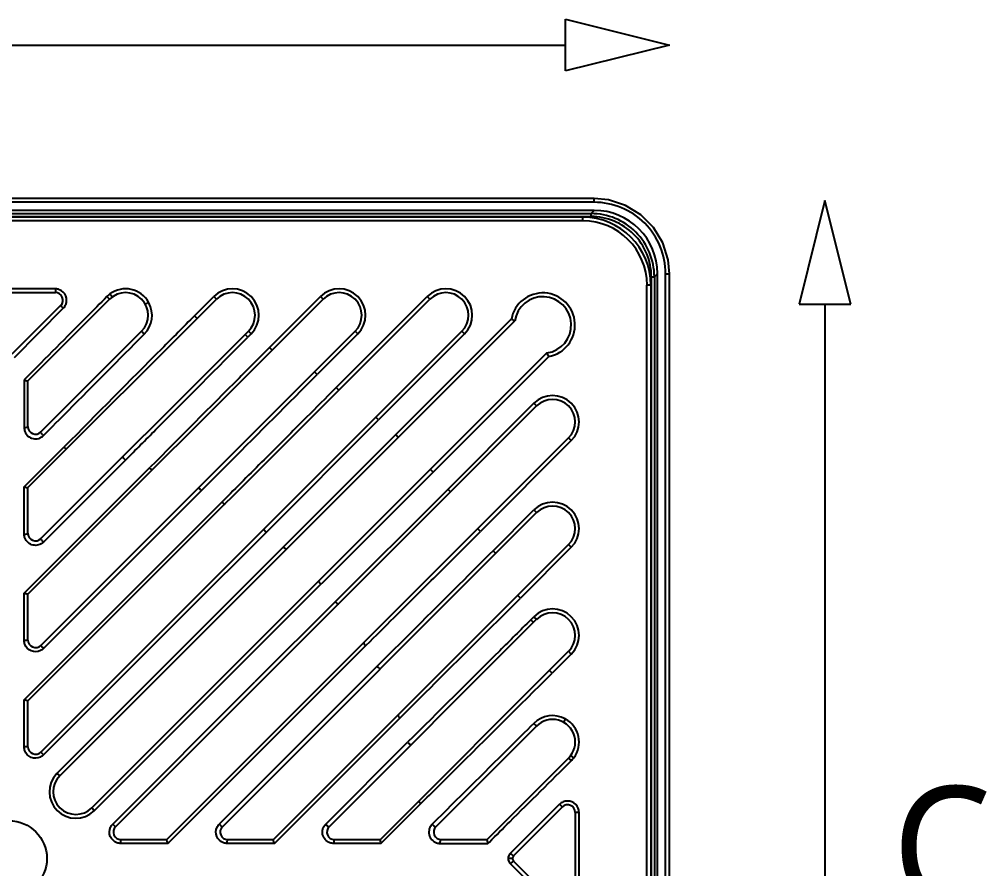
# Model space of a CAD drawing. Header units: millimetres. Extents: x 3083 to 7283, y 1609 to 4579.
# Drawn here: x 6775.7 to 6935.6, y 4065.6 to 4206.1 of the extents above; entities that cross this region are included whole.
import ezdxf

# ---------------------------------------------------------------- set-up
doc = ezdxf.new("R2010")
doc.units = ezdxf.units.MM
doc.styles.add('微軟正黑體-20', font='Microsoft JhengHei.ttf', dxfattribs={"height": 20})

msp = doc.modelspace()

# ---------------------------------------------------------------- linework, layer by layer
for p, q in [((6866.04, 4206.06, -163.19), (6883.2, 4201.81, -163.19)), ((6866.04, 4197.56, -163.19), (6866.04, 4206.06, -163.19)), ((6682.07, 4201.81, -163.19), (6866.04, 4201.81, -163.19)), ((6883.2, 4201.81, -163.19), (6866.04, 4197.56, -163.19)), ((6908.92, 4176.12, -163.19), (6904.67, 4158.95, -163.19)), ((6913.17, 4158.95, -163.19), (6908.92, 4176.12, -163.19)), ((6904.67, 4158.95, -163.19), (6913.17, 4158.95, -163.19)), ((6908.92, 4158.95, -163.19), (6908.92, 3974.54, -163.19))]:
    msp.add_line(p, q)
at = {"linetype": 'Continuous'}
for p, q in [((6870.74, 4176.43, -163.19), (6677.37, 4176.43, -163.19)), ((6870.74, 4175.8, -163.19), (6677.37, 4175.8, -163.19)), ((6870.74, 4175.8, -163.19), (6870.74, 4176.43, -163.19)), ((6873.12, 4176.2, -163.19), (6870.74, 4176.43, -163.19)), ((6875.94, 4175.29, -163.19), (6873.12, 4176.2, -163.19)), ((6878.47, 4173.75, -163.19), (6875.94, 4175.29, -163.19)), ((6870.77, 4174.46, -163.19), (6677.34, 4174.46, -163.19)), ((6677.86, 4173.94, -163.19), (6870.24, 4173.94, -163.19)), ((6870.77, 4174.46, -163.19), (6870.24, 4173.94, -163.19)), ((6870.24, 4173.44, -163.19), (6870.24, 4173.94, -163.19)), ((6880.56, 4171.64, -163.19), (6878.47, 4173.75, -163.19)), ((6677.86, 4173.44, -163.19), (6870.24, 4173.44, -163.19)), ((6868.89, 4173.34, -163.19), (6679.22, 4173.34, -163.19)), ((6868.89, 4172.72, -163.19), (6679.22, 4172.72, -163.19)), ((6868.89, 4172.72, -163.19), (6868.89, 4173.34, -163.19)), ((6882.09, 4169.1, -163.19), (6880.56, 4171.64, -163.19)), ((6882.98, 4166.28, -163.19), (6882.09, 4169.1, -163.19)), ((6883.2, 4163.97, -163.19), (6882.98, 4166.28, -163.19)), ((6881.24, 4164, -163.19), (6880.71, 4163.47, -163.19)), ((6881.24, 3970.57, -163.19), (6881.24, 4164, -163.19)), ((6882.58, 4163.97, -163.19), (6883.2, 4163.97, -163.19)), ((6882.58, 3970.6, -163.19), (6882.58, 4163.97, -163.19)), ((6883.2, 3970.6, -163.19), (6883.2, 4163.97, -163.19)), ((6880.21, 4163.47, -163.19), (6880.71, 4163.47, -163.19)), ((6880.21, 4163.47, -163.19), (6880.21, 3971.09, -163.19)), ((6880.71, 4163.47, -163.19), (6880.71, 3971.09, -163.19)), ((6781.69, 4161.49, -163.19), (6766.42, 4161.48, -163.19)), ((6766.42, 4160.86, -163.19), (6781.69, 4160.86, -163.19)), ((6781.69, 4161.49, -163.19), (6781.69, 4160.86, -163.19)), ((6880.12, 4162.11, -163.19), (6879.49, 4162.11, -163.19)), ((6879.49, 3972.45, -163.19), (6879.49, 4162.11, -163.19)), ((6880.12, 4162.11, -163.19), (6880.12, 3972.45, -163.19)), ((6777.16, 4128.62, -163.19), (6808.31, 4159.77, -163.19)), ((6790.66, 4159.77, -163.19), (6777.17, 4146.28, -163.19)), ((6777.17, 4110.98, -163.19), (6825.95, 4159.77, -163.19)), ((6777.17, 4093.34, -163.19), (6843.6, 4159.77, -163.19)), ((6791.09, 4160.13, -163.19), (6790.72, 4160.64, -163.19)), ((6797.11, 4159.27, -163.19), (6796.57, 4158.96, -163.19)), ((6804.69, 4157.03, -163.19), (6807.87, 4160.21, -163.19)), ((6808.31, 4159.77, -163.19), (6807.87, 4160.21, -163.19)), ((6817.09, 4151.78, -163.19), (6825.51, 4160.21, -163.19)), ((6825.95, 4159.77, -163.19), (6825.51, 4160.21, -163.19)), ((6828.13, 4145.18, -163.19), (6843.16, 4160.21, -163.19)), ((6843.6, 4159.77, -163.19), (6843.16, 4160.21, -163.19)), ((6782.57, 4158.73, -163.19), (6774.5, 4150.66, -163.19)), ((6774.94, 4150.14, -163.19), (6783.01, 4158.27, -163.19)), ((6781.98, 4081.37, -163.19), (6857.07, 4156.47, -163.19)), ((6782.44, 4080.96, -163.19), (6857.65, 4156.17, -163.19)), ((6805.13, 4156.59, -163.19), (6804.69, 4157.03, -163.19)), ((6795.96, 4154.47, -163.19), (6779.3, 4137.82, -163.19)), ((6779.3, 4120.18, -163.19), (6813.6, 4154.47, -163.19)), ((6779.3, 4102.53, -163.19), (6831.25, 4154.47, -163.19)), ((6779.3, 4084.88, -163.19), (6848.89, 4154.47, -163.19)), ((6813.6, 4154.47, -163.19), (6814.04, 4154.03, -163.19)), ((6831.69, 4154.03, -163.19), (6831.25, 4154.47, -163.19)), ((6849.34, 4154.03, -163.19), (6848.89, 4154.47, -163.19)), ((6813.52, 4153.51, -163.19), (6813.08, 4153.95, -163.19)), ((6814.04, 4154.03, -163.19), (6813.52, 4153.51, -163.19)), ((6831.69, 4154.03, -163.19), (6824.95, 4147.3, -163.19)), ((6849.34, 4154.03, -163.19), (6835.13, 4139.83, -163.19)), ((6817.53, 4151.34, -163.19), (6817.09, 4151.78, -163.19)), ((6787.73, 4075.66, -163.19), (6862.95, 4150.88, -163.19)), ((6788.15, 4075.21, -163.19), (6863.25, 4150.3, -163.19)), ((6776.55, 4146.43, -163.19), (6776.54, 4138.55, -163.19)), ((6776.78, 4146.67, -163.19), (6776.55, 4146.43, -163.19)), ((6824.95, 4147.3, -163.19), (6824.51, 4147.74, -163.19)), ((6777.17, 4138.7, -163.19), (6777.17, 4146.28, -163.19)), ((6828.13, 4145.18, -163.19), (6827.92, 4144.97, -163.19)), ((6828.57, 4144.74, -163.19), (6828.13, 4145.18, -163.19)), ((6861.25, 4142.12, -163.19), (6791.66, 4072.53, -163.19)), ((6860.81, 4142.56, -163.19), (6845.57, 4127.32, -163.19)), ((6860.81, 4142.56, -163.19), (6861.25, 4142.12, -163.19)), ((6835.13, 4139.83, -163.19), (6834.69, 4140.27, -163.19)), ((6816.52, 4121.19, -163.19), (6835.13, 4139.83, -163.19)), ((6800.11, 4070.4, -163.19), (6866.54, 4136.83, -163.19)), ((6838.39, 4136.91, -163.19), (6837.95, 4137.35, -163.19)), ((6866.98, 4136.39, -163.19), (6866.54, 4136.83, -163.19)), ((6776.54, 4128.74, -163.19), (6783.11, 4135.31, -163.19)), ((6783.21, 4135.4, -163.19), (6783.11, 4135.31, -163.19)), ((6866.98, 4136.39, -163.19), (6851.95, 4121.36, -163.19)), ((6776.54, 4111.14, -163.19), (6797.38, 4131.97, -163.19)), ((6793.29, 4133.16, -163.19), (6779.73, 4119.61, -163.19)), ((6844.13, 4131.18, -163.19), (6843.69, 4131.62, -163.19)), ((6776.54, 4120.93, -163.19), (6776.54, 4128.74, -163.19)), ((6777.17, 4121.06, -163.19), (6777.17, 4128.63, -163.19)), ((6805.95, 4128.22, -163.19), (6779.73, 4102.01, -163.19)), ((6845.57, 4127.32, -163.19), (6828.09, 4109.87, -163.19)), ((6847.04, 4127.91, -163.19), (6846.6, 4128.36, -163.19)), ((6797.29, 4114.28, -163.19), (6809.34, 4126.33, -163.19)), ((6809.34, 4126.33, -163.19), (6809.22, 4126.21, -163.19)), ((6861.25, 4124.48, -163.19), (6809.3, 4072.53, -163.19)), ((6854.07, 4118.18, -163.19), (6860.81, 4124.92, -163.19)), ((6860.81, 4124.92, -163.19), (6861.25, 4124.48, -163.19)), ((6816.52, 4121.19, -163.19), (6803.23, 4107.9, -163.19)), ((6851.95, 4121.36, -163.19), (6851.51, 4121.8, -163.19)), ((6851.74, 4121.15, -163.19), (6851.95, 4121.36, -163.19)), ((6817.76, 4070.4, -163.19), (6866.54, 4119.18, -163.19)), ((6866.98, 4118.74, -163.19), (6866.54, 4119.18, -163.19)), ((6854.51, 4117.74, -163.19), (6854.07, 4118.18, -163.19)), ((6866.98, 4118.74, -163.19), (6858.56, 4110.32, -163.19)), ((6776.76, 4093.76, -163.19), (6797.3, 4114.29, -163.19)), ((6776.54, 4103.33, -163.19), (6776.54, 4111.14, -163.19)), ((6777.17, 4103.41, -163.19), (6777.17, 4110.99, -163.19)), ((6828.09, 4109.87, -163.19), (6814.69, 4096.47, -163.19)), ((6858.56, 4110.32, -163.19), (6858.12, 4110.76, -163.19)), ((6803.23, 4107.9, -163.19), (6779.73, 4084.41, -163.19)), ((6861.25, 4106.83, -163.19), (6826.95, 4072.53, -163.19)), ((6860.28, 4106.75, -163.19), (6860.81, 4107.27, -163.19)), ((6860.72, 4106.31, -163.19), (6860.28, 4106.75, -163.19)), ((6861.25, 4106.83, -163.19), (6860.81, 4107.27, -163.19)), ((6821.06, 4090.53, -163.19), (6833.1, 4102.57, -163.19)), ((6832.99, 4102.45, -163.19), (6833.1, 4102.56, -163.19)), ((6835.4, 4070.39, -163.19), (6866.54, 4101.54, -163.19)), ((6866.98, 4101.09, -163.19), (6863.8, 4097.91, -163.19)), ((6866.98, 4101.09, -163.19), (6866.54, 4101.54, -163.19)), ((6835, 4099.18, -163.19), (6808.78, 4072.96, -163.19)), ((6863.8, 4097.91, -163.19), (6863.36, 4098.35, -163.19)), ((6791.18, 4072.96, -163.19), (6814.69, 4096.47, -163.19)), ((6776.54, 4093.54, -163.19), (6776.76, 4093.76, -163.19)), ((6776.55, 4085.73, -163.19), (6776.54, 4093.54, -163.19)), ((6777.17, 4085.77, -163.19), (6777.17, 4093.34, -163.19)), ((6821.06, 4090.53, -163.19), (6800.53, 4069.98, -163.19)), ((6817.91, 4069.77, -163.19), (6838.75, 4090.61, -163.19)), ((6861.25, 4089.18, -163.19), (6844.59, 4072.53, -163.19)), ((6865.73, 4089.8, -163.19), (6866.04, 4090.34, -163.19)), ((6826.38, 4072.96, -163.19), (6839.93, 4086.51, -163.19)), ((6867.41, 4083.94, -163.19), (6866.91, 4084.31, -163.19)), ((6866.54, 4083.89, -163.19), (6853.05, 4070.4, -163.19)), ((6835.51, 4069.77, -163.19), (6842.18, 4076.44, -163.19)), ((6842.08, 4076.34, -163.19), (6842.18, 4076.44, -163.19)), ((6865.04, 4076.24, -163.19), (6856.91, 4068.16, -163.19)), ((6865.51, 4075.8, -163.19), (6857.43, 4067.72, -163.19)), ((6868.26, 4074.91, -163.19), (6867.64, 4074.91, -163.19)), ((6867.64, 4074.91, -163.19), (6867.64, 4059.65, -163.19)), ((6868.26, 4059.65, -163.19), (6868.26, 4074.91, -163.19)), ((6800.32, 4069.77, -163.19), (6792.5, 4069.77, -163.19)), ((6792.54, 4070.4, -163.19), (6800.11, 4070.4, -163.19)), ((6800.53, 4069.98, -163.19), (6800.32, 4069.77, -163.19)), ((6817.91, 4069.77, -163.19), (6810.1, 4069.77, -163.19)), ((6810.18, 4070.4, -163.19), (6817.76, 4070.4, -163.19)), ((6835.51, 4069.77, -163.19), (6827.7, 4069.77, -163.19)), ((6827.83, 4070.4, -163.19), (6835.41, 4070.4, -163.19)), ((6845.32, 4069.77, -163.19), (6853.21, 4069.77, -163.19)), ((6845.48, 4070.4, -163.19), (6853.05, 4070.4, -163.19)), ((6853.21, 4069.77, -163.19), (6853.44, 4070, -163.19)), ((6857.25, 4067.28, -163.19), (6856.54, 4067.28, -163.19)), ((6856.91, 4066.4, -163.19), (6865.04, 4058.33, -163.19)), ((6865.51, 4058.77, -163.19), (6857.43, 4066.84, -163.19))]:
    msp.add_line(p, q, dxfattribs=at)
msp.add_circle((6774.05, 4067.28, -163.19), 6.24, dxfattribs=at)
for centre, radius, start, end in [((6870.75, 4163.97, -163.19), 11.83, 359.9712, 90.0288), ((6870.25, 4163.47, -163.19), 10.46, 359.9817, 90.0184), ((6868.89, 4162.11, -163.19), 11.23, 0, 90), ((6868.89, 4162.11, -163.19), 10.61, 0, 90), ((6870.25, 4163.48, -163.19), 9.96, 359.9714, 90.0286), ((6781.69, 4159.62, -163.19), 1.25, 315, 90), ((6793.31, 4157.12, -163.19), 3.74, 315, 135), ((6793.31, 4157.12, -163.19), 4.37, 29.4142, 126.3919), ((6810.96, 4157.12, -163.19), 4.37, 315, 135), ((6810.96, 4157.12, -163.19), 3.74, 315, 135), ((6828.6, 4157.12, -163.19), 4.37, 315, 135), ((6828.6, 4157.12, -163.19), 3.74, 315, 135), ((6846.25, 4157.12, -163.19), 4.37, 315, 135), ((6846.25, 4157.12, -163.19), 3.74, 315, 135), ((6862.29, 4155.51, -163.19), 5.3, 280.4397, 169.5603), ((6793.33, 4157.11, -163.19), 4.39, 126.5832, 135.1786), ((6793.25, 4157.11, -163.19), 4.42, 315.1876, 28.0737), ((6793.32, 4157.14, -163.19), 4.35, 28.1377, 29.2197), ((6862.29, 4155.51, -163.19), 4.68, 278.1301, 171.8699), ((6872.66, 4186.13, -163.19), 33.51, 242.2791, 243.3999), ((6891.78, 4165.31, -163.19), 32.24, 206.5781, 207.7429), ((6863.89, 4139.47, -163.19), 4.37, 315, 135), ((6863.89, 4139.47, -163.19), 3.74, 315, 135), ((6778.42, 4138.7, -163.19), 1.25, 180, 315), ((6863.89, 4121.83, -163.19), 4.37, 315, 135), ((6863.89, 4121.83, -163.19), 3.74, 315, 135), ((6778.42, 4121.06, -163.19), 1.25, 180, 315), ((6863.89, 4104.18, -163.19), 4.37, 315, 135), ((6863.89, 4104.18, -163.19), 3.74, 315, 135), ((6778.42, 4103.41, -163.19), 1.25, 180, 315), ((6863.89, 4086.48, -163.19), 4.42, 61.9337, 134.812), ((6863.89, 4086.54, -163.19), 3.74, 315, 135.003), ((6863.92, 4086.55, -163.19), 4.34, 60.7772, 61.8671), ((6863.89, 4086.54, -163.19), 4.37, 323.6081, 60.5858), ((6778.42, 4085.77, -163.19), 1.25, 180, 315), ((6863.88, 4086.56, -163.19), 4.4, 314.8254, 323.4114), ((6785.07, 4078.29, -163.19), 4.36, 135.9457, 314.0582), ((6785.08, 4078.31, -163.19), 3.74, 135, 315), ((6785.05, 4078.31, -163.19), 4.34, 135.0413, 135.9247), ((6866.39, 4074.91, -163.19), 1.25, 0, 135), ((6785.09, 4078.26, -163.19), 4.32, 314.1024, 314.9864), ((6792.54, 4071.65, -163.19), 1.25, 135, 270), ((6810.18, 4071.65, -163.19), 1.25, 135, 270), ((6827.83, 4071.65, -163.19), 1.25, 135, 270), ((6845.48, 4071.65, -163.19), 1.25, 134.9951, 270), ((6845.33, 4071.69, -163.19), 1.92, 250.4574, 269.9294), ((6857.87, 4067.28, -163.19), 0.624, 134.9973, 225.0027)]:
    msp.add_arc(centre, radius, start, end, dxfattribs=at)
msp.add_ellipse((6870.74, 4163.97, -163.19), major_axis=(7.43, 7.43), ratio=0.997265, start_param=-0.784029, end_param=0.784029, dxfattribs=at)
for points in [[(6782.39, 4161.35, -163.19), (6782.17, 4161.44, -163.19), (6781.93, 4161.49, -163.19), (6781.69, 4161.49, -163.19)], [(6783.01, 4158.27, -163.19), (6783.18, 4158.44, -163.19), (6783.32, 4158.65, -163.19), (6783.41, 4158.87, -163.19)], [(6776.54, 4138.55, -163.19), (6776.54, 4138.33, -163.19), (6776.58, 4138.11, -163.19), (6776.66, 4137.9, -163.19)], [(6776.65, 4120.29, -163.19), (6776.58, 4120.49, -163.19), (6776.55, 4120.71, -163.19), (6776.54, 4120.93, -163.19)], [(6776.65, 4102.7, -163.19), (6776.58, 4102.9, -163.19), (6776.55, 4103.12, -163.19), (6776.54, 4103.33, -163.19)], [(6779.73, 4102.01, -163.19), (6779.59, 4101.87, -163.19), (6779.42, 4101.74, -163.19), (6779.24, 4101.65, -163.19)], [(6776.65, 4085.1, -163.19), (6776.58, 4085.3, -163.19), (6776.55, 4085.52, -163.19), (6776.55, 4085.73, -163.19)], [(6779.73, 4084.41, -163.19), (6779.59, 4084.27, -163.19), (6779.42, 4084.14, -163.19), (6779.24, 4084.06, -163.19)], [(6865.64, 4076.64, -163.19), (6865.42, 4076.54, -163.19), (6865.21, 4076.4, -163.19), (6865.04, 4076.24, -163.19)], [(6868.26, 4074.91, -163.19), (6868.26, 4075.16, -163.19), (6868.21, 4075.4, -163.19), (6868.12, 4075.62, -163.19)], [(6790.83, 4072.46, -163.19), (6790.92, 4072.64, -163.19), (6791.04, 4072.82, -163.19), (6791.18, 4072.96, -163.19)], [(6808.43, 4072.46, -163.19), (6808.52, 4072.64, -163.19), (6808.64, 4072.81, -163.19), (6808.78, 4072.96, -163.19)], [(6792.5, 4069.77, -163.19), (6792.29, 4069.77, -163.19), (6792.08, 4069.81, -163.19), (6791.88, 4069.88, -163.19)], [(6810.1, 4069.77, -163.19), (6809.89, 4069.77, -163.19), (6809.68, 4069.81, -163.19), (6809.48, 4069.88, -163.19)], [(6827.7, 4069.77, -163.19), (6827.49, 4069.77, -163.19), (6827.27, 4069.81, -163.19), (6827.08, 4069.88, -163.19)], [(6856.91, 4068.16, -163.19), (6856.69, 4067.94, -163.19), (6856.54, 4067.6, -163.19), (6856.54, 4067.28, -163.19)], [(6856.54, 4067.28, -163.19), (6856.54, 4066.96, -163.19), (6856.69, 4066.62, -163.19), (6856.91, 4066.4, -163.19)]]:
    msp.add_open_spline(points, degree=3, dxfattribs=at)
for points, knots in [([(6783.41, 4158.87, -163.19), (6783.6, 4159.31, -163.19), (6783.62, 4160.4, -163.19), (6782.84, 4161.17, -163.19), (6782.39, 4161.35, -163.19)], [0, 0, 0, 0, 0.500079, 1, 1, 1, 1]), ([(6790.22, 4160.21, -163.19), (6789.1, 4159.07, -163.19), (6784.61, 4154.56, -163.19), (6780.13, 4150.05, -163.19), (6776.78, 4146.67, -163.19)], [0, 0, 0, 0, 0.250619, 1, 1, 1, 1]), ([(6790.22, 4160.21, -163.19), (6790.28, 4160.15, -163.19), (6790.38, 4160.05, -163.19), (6790.5, 4159.92, -163.19), (6790.58, 4159.85, -163.19), (6790.62, 4159.8, -163.19), (6790.65, 4159.79, -163.19), (6790.66, 4159.76, -163.19), (6790.66, 4159.77, -163.19)], [0, 0, 0, 0, 0.370707, 0.707462, 0.833721, 0.925324, 0.981129, 1, 1, 1, 1]), ([(6783.01, 4158.27, -163.19), (6782.95, 4158.33, -163.19), (6782.85, 4158.43, -163.19), (6782.72, 4158.56, -163.19), (6782.64, 4158.65, -163.19), (6782.6, 4158.69, -163.19), (6782.59, 4158.72, -163.19), (6782.57, 4158.73, -163.19), (6782.57, 4158.73, -163.19)], [0, 0, 0, 0, 0.371449, 0.709004, 0.834834, 0.925679, 0.980868, 1, 1, 1, 1]), ([(6804.69, 4157.03, -163.19), (6802.88, 4155.21, -163.19), (6795.72, 4148.01, -163.19), (6788.56, 4140.8, -163.19), (6783.21, 4135.4, -163.19)], [0, 0, 0, 0, 0.252174, 1, 1, 1, 1]), ([(6796.39, 4154, -163.19), (6796.33, 4154.06, -163.19), (6796.23, 4154.16, -163.19), (6796.1, 4154.3, -163.19), (6796.02, 4154.38, -163.19), (6795.98, 4154.43, -163.19), (6795.97, 4154.45, -163.19), (6795.95, 4154.47, -163.19), (6795.96, 4154.47, -163.19)], [0, 0, 0, 0, 0.37424, 0.711844, 0.836541, 0.926002, 0.980239, 1, 1, 1, 1]), ([(6779.73, 4137.22, -163.19), (6781.11, 4138.61, -163.19), (6786.66, 4144.2, -163.19), (6792.21, 4149.8, -163.19), (6796.39, 4154, -163.19)], [0, 0, 0, 0, 0.247974, 1, 1, 1, 1]), ([(6793.29, 4133.16, -163.19), (6794.95, 4134.83, -163.19), (6801.69, 4141.62, -163.19), (6808.44, 4148.4, -163.19), (6813.52, 4153.51, -163.19)], [0, 0, 0, 0, 0.246596, 1, 1, 1, 1]), ([(6817.09, 4151.78, -163.19), (6815.43, 4150.12, -163.19), (6808.85, 4143.52, -163.19), (6802.28, 4136.91, -163.19), (6797.38, 4131.97, -163.19)], [0, 0, 0, 0, 0.252611, 1, 1, 1, 1]), ([(6776.55, 4146.43, -163.19), (6776.62, 4146.41, -163.19), (6776.75, 4146.36, -163.19), (6776.94, 4146.29, -163.19), (6777.07, 4146.27, -163.19), (6777.15, 4146.26, -163.19), (6777.17, 4146.27, -163.19)], [0, 0, 0, 0, 0.354367, 0.664854, 0.89009, 1, 1, 1, 1]), ([(6805.95, 4128.22, -163.19), (6807.51, 4129.79, -163.19), (6813.84, 4136.15, -163.19), (6820.18, 4142.5, -163.19), (6824.95, 4147.3, -163.19)], [0, 0, 0, 0, 0.246085, 1, 1, 1, 1]), ([(6827.92, 4144.97, -163.19), (6826.36, 4143.39, -163.19), (6822.45, 4139.49, -163.19), (6816.26, 4133.27, -163.19), (6811.62, 4128.64, -163.19), (6809.34, 4126.33, -163.19)], [0, 0, 0, 0, 0.252912, 0.629676, 1, 1, 1, 1]), ([(6776.54, 4138.55, -163.19), (6776.7, 4138.55, -163.19), (6776.9, 4138.57, -163.19), (6777.11, 4138.63, -163.19), (6777.17, 4138.68, -163.19), (6777.17, 4138.7, -163.19)], [0, 0, 0, 0, 0.683487, 0.895207, 1, 1, 1, 1]), ([(6776.66, 4137.9, -163.19), (6776.76, 4137.61, -163.19), (6777.12, 4137.08, -163.19), (6777.98, 4136.63, -163.19), (6778.96, 4136.66, -163.19), (6779.51, 4137, -163.19), (6779.73, 4137.22, -163.19)], [0, 0, 0, 0, 0.247169, 0.498097, 0.750406, 1, 1, 1, 1]), ([(6779.73, 4137.22, -163.19), (6779.67, 4137.28, -163.19), (6779.55, 4137.4, -163.19), (6779.4, 4137.58, -163.19), (6779.32, 4137.71, -163.19), (6779.29, 4137.8, -163.19), (6779.3, 4137.82, -163.19)], [0, 0, 0, 0, 0.344483, 0.679238, 0.906414, 1, 1, 1, 1]), ([(6783.58, 4135.04, -163.19), (6783.56, 4135.02, -163.19), (6783.49, 4135.03, -163.19), (6783.34, 4135.12, -163.19), (6783.21, 4135.22, -163.19), (6783.11, 4135.31, -163.19)], [0, 0, 0, 0, 0.10779, 0.321419, 1, 1, 1, 1]), ([(6793.29, 4133.16, -163.19), (6793.17, 4133.27, -163.19), (6793.02, 4133.45, -163.19), (6792.89, 4133.65, -163.19), (6792.88, 4133.75, -163.19), (6792.89, 4133.77, -163.19)], [0, 0, 0, 0, 0.66444, 0.894409, 1, 1, 1, 1]), ([(6797.77, 4131.58, -163.19), (6797.75, 4131.57, -163.19), (6797.68, 4131.57, -163.19), (6797.51, 4131.66, -163.19), (6797.37, 4131.77, -163.19), (6797.27, 4131.86, -163.19)], [0, 0, 0, 0, 0.11404, 0.330177, 1, 1, 1, 1]), ([(6776.54, 4128.74, -163.19), (6776.67, 4128.69, -163.19), (6776.85, 4128.63, -163.19), (6777.06, 4128.6, -163.19), (6777.14, 4128.6, -163.19), (6777.16, 4128.62, -163.19)], [0, 0, 0, 0, 0.646333, 0.87254, 1, 1, 1, 1]), ([(6805.84, 4128.11, -163.19), (6805.72, 4128.22, -163.19), (6805.58, 4128.38, -163.19), (6805.46, 4128.58, -163.19), (6805.46, 4128.68, -163.19), (6805.47, 4128.7, -163.19)], [0, 0, 0, 0, 0.661589, 0.88937, 1, 1, 1, 1]), ([(6809.22, 4126.21, -163.19), (6809.32, 4126.12, -163.19), (6809.47, 4125.99, -163.19), (6809.65, 4125.9, -163.19), (6809.74, 4125.9, -163.19), (6809.75, 4125.92, -163.19)], [0, 0, 0, 0, 0.664403, 0.882735, 1, 1, 1, 1]), ([(6776.54, 4120.93, -163.19), (6776.69, 4120.93, -163.19), (6776.9, 4120.94, -163.19), (6777.1, 4120.99, -163.19), (6777.17, 4121.03, -163.19), (6777.17, 4121.06, -163.19)], [0, 0, 0, 0, 0.677634, 0.897004, 1, 1, 1, 1]), ([(6816.19, 4121.77, -163.19), (6816.17, 4121.75, -163.19), (6816.18, 4121.66, -163.19), (6816.28, 4121.46, -163.19), (6816.41, 4121.3, -163.19), (6816.52, 4121.19, -163.19)], [0, 0, 0, 0, 0.117018, 0.338559, 1, 1, 1, 1]), ([(6833.1, 4102.56, -163.19), (6834.64, 4104.08, -163.19), (6838.49, 4107.93, -163.19), (6844.71, 4114.12, -163.19), (6849.38, 4118.81, -163.19), (6851.74, 4121.15, -163.19)], [0, 0, 0, 0, 0.245979, 0.621002, 1, 1, 1, 1]), ([(6779.73, 4119.61, -163.19), (6779.51, 4119.39, -163.19), (6778.95, 4119.06, -163.19), (6777.98, 4119.03, -163.19), (6777.12, 4119.47, -163.19), (6776.76, 4120, -163.19), (6776.65, 4120.29, -163.19)], [0, 0, 0, 0, 0.249685, 0.501097, 0.751766, 1, 1, 1, 1]), ([(6779.73, 4119.61, -163.19), (6779.67, 4119.67, -163.19), (6779.56, 4119.78, -163.19), (6779.41, 4119.96, -163.19), (6779.33, 4120.07, -163.19), (6779.29, 4120.16, -163.19), (6779.3, 4120.18, -163.19)], [0, 0, 0, 0, 0.350713, 0.687045, 0.913105, 1, 1, 1, 1]), ([(6819.4, 4118.79, -163.19), (6819.51, 4118.69, -163.19), (6819.66, 4118.56, -163.19), (6819.85, 4118.46, -163.19), (6819.94, 4118.46, -163.19), (6819.96, 4118.48, -163.19)], [0, 0, 0, 0, 0.661899, 0.881929, 1, 1, 1, 1]), ([(6854.07, 4118.18, -163.19), (6852.46, 4116.58, -163.19), (6846.11, 4110.24, -163.19), (6839.75, 4103.91, -163.19), (6835, 4099.18, -163.19)], [0, 0, 0, 0, 0.252826, 1, 1, 1, 1]), ([(6825.56, 4112.63, -163.19), (6825.46, 4112.73, -163.19), (6825.33, 4112.89, -163.19), (6825.24, 4113.08, -163.19), (6825.23, 4113.17, -163.19), (6825.25, 4113.18, -163.19)], [0, 0, 0, 0, 0.661899, 0.881929, 1, 1, 1, 1]), ([(6777.17, 4110.98, -163.19), (6777.15, 4110.97, -163.19), (6777.07, 4110.98, -163.19), (6776.94, 4111, -163.19), (6776.75, 4111.06, -163.19), (6776.62, 4111.11, -163.19), (6776.54, 4111.14, -163.19)], [0, 0, 0, 0, 0.110591, 0.336072, 0.646339, 1, 1, 1, 1]), ([(6827.96, 4109.75, -163.19), (6828.07, 4109.64, -163.19), (6828.23, 4109.5, -163.19), (6828.43, 4109.4, -163.19), (6828.52, 4109.4, -163.19), (6828.54, 4109.41, -163.19)], [0, 0, 0, 0, 0.661441, 0.882982, 1, 1, 1, 1]), ([(6838.74, 4090.6, -163.19), (6840.37, 4092.22, -163.19), (6846.98, 4098.79, -163.19), (6853.58, 4105.36, -163.19), (6858.56, 4110.32, -163.19)], [0, 0, 0, 0, 0.246442, 1, 1, 1, 1]), ([(6860.28, 4106.75, -163.19), (6858.57, 4105.04, -163.19), (6851.79, 4098.29, -163.19), (6845.01, 4091.55, -163.19), (6839.93, 4086.51, -163.19)], [0, 0, 0, 0, 0.252523, 1, 1, 1, 1]), ([(6777.17, 4103.41, -163.19), (6777.17, 4103.39, -163.19), (6777.09, 4103.37, -163.19), (6776.98, 4103.35, -163.19), (6776.77, 4103.33, -163.19), (6776.62, 4103.33, -163.19), (6776.54, 4103.33, -163.19)], [0, 0, 0, 0, 0.08473, 0.299268, 0.631632, 1, 1, 1, 1]), ([(6779.24, 4101.65, -163.19), (6778.78, 4101.43, -163.19), (6777.62, 4101.37, -163.19), (6776.82, 4102.22, -163.19), (6776.65, 4102.7, -163.19)], [0, 0, 0, 0, 0.500714, 1, 1, 1, 1]), ([(6779.3, 4102.53, -163.19), (6779.29, 4102.52, -163.19), (6779.35, 4102.44, -163.19), (6779.42, 4102.34, -163.19), (6779.57, 4102.18, -163.19), (6779.67, 4102.07, -163.19), (6779.73, 4102.01, -163.19)], [0, 0, 0, 0, 0.079385, 0.306008, 0.64401, 1, 1, 1, 1]), ([(6832.69, 4102.98, -163.19), (6832.68, 4102.96, -163.19), (6832.68, 4102.88, -163.19), (6832.77, 4102.7, -163.19), (6832.89, 4102.55, -163.19), (6832.99, 4102.45, -163.19)], [0, 0, 0, 0, 0.117265, 0.335597, 1, 1, 1, 1]), ([(6834.88, 4099.06, -163.19), (6834.99, 4098.95, -163.19), (6835.16, 4098.81, -163.19), (6835.36, 4098.69, -163.19), (6835.45, 4098.68, -163.19), (6835.47, 4098.7, -163.19)], [0, 0, 0, 0, 0.661589, 0.88937, 1, 1, 1, 1]), ([(6842.18, 4076.44, -163.19), (6843.96, 4078.2, -163.19), (6851.17, 4085.36, -163.19), (6858.38, 4092.52, -163.19), (6863.8, 4097.91, -163.19)], [0, 0, 0, 0, 0.247179, 1, 1, 1, 1]), ([(6777.17, 4093.34, -163.19), (6777.17, 4093.33, -163.19), (6777.14, 4093.34, -163.19), (6777.08, 4093.35, -163.19), (6776.95, 4093.39, -163.19), (6776.76, 4093.46, -163.19), (6776.62, 4093.51, -163.19), (6776.54, 4093.54, -163.19)], [0, 0, 0, 0, 0.030641, 0.096141, 0.321245, 0.638304, 1, 1, 1, 1]), ([(6838.36, 4091, -163.19), (6838.34, 4090.98, -163.19), (6838.34, 4090.91, -163.19), (6838.43, 4090.74, -163.19), (6838.54, 4090.59, -163.19), (6838.64, 4090.5, -163.19)], [0, 0, 0, 0, 0.11124, 0.323864, 1, 1, 1, 1]), ([(6860.77, 4089.62, -163.19), (6859.37, 4088.22, -163.19), (6853.77, 4082.66, -163.19), (6848.18, 4077.11, -163.19), (6843.99, 4072.96, -163.19)], [0, 0, 0, 0, 0.251774, 1, 1, 1, 1]), ([(6861.25, 4089.18, -163.19), (6861.24, 4089.18, -163.19), (6861.23, 4089.19, -163.19), (6861.2, 4089.21, -163.19), (6861.16, 4089.25, -163.19), (6861.07, 4089.33, -163.19), (6860.94, 4089.45, -163.19), (6860.83, 4089.56, -163.19), (6860.77, 4089.62, -163.19)], [0, 0, 0, 0, 0.019761, 0.073998, 0.163459, 0.288156, 0.62576, 1, 1, 1, 1]), ([(6777.17, 4085.77, -163.19), (6777.17, 4085.76, -163.19), (6777.15, 4085.76, -163.19), (6777.12, 4085.75, -163.19), (6777.06, 4085.75, -163.19), (6776.95, 4085.74, -163.19), (6776.77, 4085.73, -163.19), (6776.62, 4085.73, -163.19), (6776.55, 4085.73, -163.19)], [0, 0, 0, 0, 0.020965, 0.076898, 0.168046, 0.29372, 0.629759, 1, 1, 1, 1]), ([(6839.93, 4086.51, -163.19), (6840.04, 4086.39, -163.19), (6840.22, 4086.24, -163.19), (6840.42, 4086.12, -163.19), (6840.52, 4086.1, -163.19), (6840.54, 4086.12, -163.19)], [0, 0, 0, 0, 0.66444, 0.894409, 1, 1, 1, 1]), ([(6779.24, 4084.06, -163.19), (6778.78, 4083.83, -163.19), (6777.62, 4083.78, -163.19), (6776.82, 4084.62, -163.19), (6776.65, 4085.1, -163.19)], [0, 0, 0, 0, 0.500081, 1, 1, 1, 1]), ([(6779.3, 4084.88, -163.19), (6779.3, 4084.88, -163.19), (6779.32, 4084.86, -163.19), (6779.33, 4084.84, -163.19), (6779.37, 4084.79, -163.19), (6779.45, 4084.7, -163.19), (6779.57, 4084.57, -163.19), (6779.68, 4084.47, -163.19), (6779.73, 4084.41, -163.19)], [0, 0, 0, 0, 0.020826, 0.077706, 0.170156, 0.296986, 0.633384, 1, 1, 1, 1]), ([(6853.44, 4070, -163.19), (6854.56, 4071.12, -163.19), (6859.08, 4075.6, -163.19), (6863.59, 4080.08, -163.19), (6866.98, 4083.45, -163.19)], [0, 0, 0, 0, 0.249211, 1, 1, 1, 1]), ([(6866.98, 4083.45, -163.19), (6866.92, 4083.5, -163.19), (6866.82, 4083.61, -163.19), (6866.7, 4083.73, -163.19), (6866.62, 4083.81, -163.19), (6866.57, 4083.85, -163.19), (6866.56, 4083.87, -163.19), (6866.54, 4083.89, -163.19), (6866.54, 4083.89, -163.19)], [0, 0, 0, 0, 0.370543, 0.707275, 0.833579, 0.925245, 0.981105, 1, 1, 1, 1]), ([(6781.98, 4081.37, -163.19), (6782.04, 4081.32, -163.19), (6782.14, 4081.22, -163.19), (6782.26, 4081.1, -163.19), (6782.35, 4081.02, -163.19), (6782.39, 4080.98, -163.19), (6782.42, 4080.97, -163.19), (6782.43, 4080.95, -163.19), (6782.44, 4080.96, -163.19)], [0, 0, 0, 0, 0.370293, 0.706021, 0.831969, 0.923529, 0.979676, 1, 1, 1, 1]), ([(6842.08, 4076.34, -163.19), (6842, 4076.43, -163.19), (6841.89, 4076.57, -163.19), (6841.81, 4076.72, -163.19), (6841.8, 4076.79, -163.19), (6841.81, 4076.81, -163.19)], [0, 0, 0, 0, 0.678581, 0.89221, 1, 1, 1, 1]), ([(6865.04, 4076.24, -163.19), (6865.1, 4076.18, -163.19), (6865.21, 4076.08, -163.19), (6865.33, 4075.95, -163.19), (6865.42, 4075.87, -163.19), (6865.46, 4075.83, -163.19), (6865.49, 4075.81, -163.19), (6865.5, 4075.79, -163.19), (6865.51, 4075.8, -163.19)], [0, 0, 0, 0, 0.367911, 0.704961, 0.831765, 0.923963, 0.980353, 1, 1, 1, 1]), ([(6868.12, 4075.62, -163.19), (6867.94, 4076.07, -163.19), (6867.17, 4076.84, -163.19), (6866.09, 4076.82, -163.19), (6865.64, 4076.64, -163.19)], [0, 0, 0, 0, 0.499919, 1, 1, 1, 1]), ([(6787.73, 4075.66, -163.19), (6787.73, 4075.66, -163.19), (6787.74, 4075.64, -163.19), (6787.76, 4075.62, -163.19), (6787.8, 4075.57, -163.19), (6787.87, 4075.49, -163.19), (6787.99, 4075.37, -163.19), (6788.09, 4075.26, -163.19), (6788.15, 4075.21, -163.19)], [0, 0, 0, 0, 0.020324, 0.076471, 0.168031, 0.293979, 0.629707, 1, 1, 1, 1]), ([(6791.18, 4072.96, -163.19), (6791.24, 4072.91, -163.19), (6791.35, 4072.8, -163.19), (6791.48, 4072.68, -163.19), (6791.56, 4072.6, -163.19), (6791.61, 4072.56, -163.19), (6791.63, 4072.54, -163.19), (6791.65, 4072.53, -163.19), (6791.66, 4072.53, -163.19)], [0, 0, 0, 0, 0.366616, 0.703014, 0.829844, 0.922294, 0.979174, 1, 1, 1, 1]), ([(6808.78, 4072.96, -163.19), (6808.84, 4072.9, -163.19), (6808.95, 4072.79, -163.19), (6809.11, 4072.64, -163.19), (6809.21, 4072.58, -163.19), (6809.29, 4072.52, -163.19), (6809.3, 4072.53, -163.19)], [0, 0, 0, 0, 0.35599, 0.693992, 0.920615, 1, 1, 1, 1]), ([(6827.08, 4069.88, -163.19), (6826.79, 4069.98, -163.19), (6826.25, 4070.34, -163.19), (6825.8, 4071.21, -163.19), (6825.83, 4072.18, -163.19), (6826.16, 4072.74, -163.19), (6826.38, 4072.96, -163.19)], [0, 0, 0, 0, 0.248214, 0.498895, 0.75031, 1, 1, 1, 1]), ([(6826.38, 4072.96, -163.19), (6826.44, 4072.9, -163.19), (6826.55, 4072.78, -163.19), (6826.73, 4072.64, -163.19), (6826.84, 4072.56, -163.19), (6826.93, 4072.52, -163.19), (6826.95, 4072.53, -163.19)], [0, 0, 0, 0, 0.34593, 0.681832, 0.91112, 1, 1, 1, 1]), ([(6843.99, 4072.96, -163.19), (6843.77, 4072.74, -163.19), (6843.43, 4072.18, -163.19), (6843.41, 4071.2, -163.19), (6843.86, 4070.34, -163.19), (6844.4, 4069.98, -163.19), (6844.68, 4069.88, -163.19)], [0, 0, 0, 0, 0.249614, 0.501932, 0.752852, 1, 1, 1, 1]), ([(6843.99, 4072.96, -163.19), (6844.05, 4072.9, -163.19), (6844.17, 4072.78, -163.19), (6844.35, 4072.63, -163.19), (6844.48, 4072.54, -163.19), (6844.58, 4072.51, -163.19), (6844.59, 4072.53, -163.19)], [0, 0, 0, 0, 0.338285, 0.672405, 0.903771, 1, 1, 1, 1]), ([(6791.88, 4069.88, -163.19), (6791.4, 4070.05, -163.19), (6790.55, 4070.84, -163.19), (6790.6, 4072, -163.19), (6790.83, 4072.46, -163.19)], [0, 0, 0, 0, 0.499925, 1, 1, 1, 1]), ([(6809.48, 4069.88, -163.19), (6809, 4070.05, -163.19), (6808.15, 4070.84, -163.19), (6808.2, 4072, -163.19), (6808.43, 4072.46, -163.19)], [0, 0, 0, 0, 0.499288, 1, 1, 1, 1]), ([(6792.5, 4069.77, -163.19), (6792.5, 4069.85, -163.19), (6792.51, 4070, -163.19), (6792.51, 4070.17, -163.19), (6792.52, 4070.29, -163.19), (6792.52, 4070.35, -163.19), (6792.53, 4070.38, -163.19), (6792.53, 4070.4, -163.19), (6792.54, 4070.4, -163.19)], [0, 0, 0, 0, 0.370236, 0.706274, 0.83195, 0.9231, 0.979035, 1, 1, 1, 1]), ([(6800.32, 4069.77, -163.19), (6800.29, 4069.85, -163.19), (6800.23, 4069.99, -163.19), (6800.16, 4070.17, -163.19), (6800.12, 4070.3, -163.19), (6800.11, 4070.37, -163.19), (6800.11, 4070.39, -163.19), (6800.11, 4070.4, -163.19)], [0, 0, 0, 0, 0.361704, 0.67877, 0.90387, 0.969363, 1, 1, 1, 1]), ([(6810.1, 4069.77, -163.19), (6810.1, 4069.85, -163.19), (6810.11, 4070, -163.19), (6810.12, 4070.2, -163.19), (6810.14, 4070.32, -163.19), (6810.17, 4070.4, -163.19), (6810.18, 4070.4, -163.19)], [0, 0, 0, 0, 0.368367, 0.70073, 0.915269, 1, 1, 1, 1]), ([(6817.91, 4069.77, -163.19), (6817.89, 4069.84, -163.19), (6817.84, 4069.98, -163.19), (6817.77, 4070.16, -163.19), (6817.75, 4070.29, -163.19), (6817.74, 4070.38, -163.19), (6817.76, 4070.4, -163.19)], [0, 0, 0, 0, 0.353667, 0.663941, 0.889418, 1, 1, 1, 1]), ([(6827.83, 4070.4, -163.19), (6827.81, 4070.4, -163.19), (6827.76, 4070.32, -163.19), (6827.71, 4070.13, -163.19), (6827.7, 4069.92, -163.19), (6827.7, 4069.77, -163.19)], [0, 0, 0, 0, 0.102996, 0.322366, 1, 1, 1, 1]), ([(6835.4, 4070.39, -163.19), (6835.38, 4070.37, -163.19), (6835.37, 4070.29, -163.19), (6835.4, 4070.08, -163.19), (6835.46, 4069.9, -163.19), (6835.51, 4069.77, -163.19)], [0, 0, 0, 0, 0.127467, 0.353678, 1, 1, 1, 1]), ([(6845.32, 4069.77, -163.19), (6845.32, 4069.92, -163.19), (6845.34, 4070.13, -163.19), (6845.4, 4070.34, -163.19), (6845.45, 4070.4, -163.19), (6845.48, 4070.4, -163.19)], [0, 0, 0, 0, 0.683484, 0.895206, 1, 1, 1, 1]), ([(6853.05, 4070.4, -163.19), (6853.03, 4070.38, -163.19), (6853.04, 4070.29, -163.19), (6853.07, 4070.17, -163.19), (6853.13, 4069.98, -163.19), (6853.18, 4069.84, -163.19), (6853.21, 4069.77, -163.19)], [0, 0, 0, 0, 0.109918, 0.335159, 0.64564, 1, 1, 1, 1]), ([(6856.91, 4068.16, -163.19), (6856.97, 4068.1, -163.19), (6857.08, 4068, -163.19), (6857.25, 4067.84, -163.19), (6857.34, 4067.78, -163.19), (6857.42, 4067.71, -163.19), (6857.43, 4067.72, -163.19)], [0, 0, 0, 0, 0.3562, 0.69557, 0.922647, 1, 1, 1, 1]), ([(6856.91, 4066.4, -163.19), (6856.97, 4066.46, -163.19), (6857.08, 4066.57, -163.19), (6857.25, 4066.72, -163.19), (6857.34, 4066.79, -163.19), (6857.42, 4066.85, -163.19), (6857.43, 4066.84, -163.19)], [0, 0, 0, 0, 0.358716, 0.698289, 0.923669, 1, 1, 1, 1])]:
    msp.add_open_spline(points, degree=3, knots=knots, dxfattribs=at)

# ---------------------------------------------------------------- texts
at = {"style": '微軟正黑體-20'}
msp.add_text('C', height=20, dxfattribs=at).set_placement((6919.99, 4059.24, -163.19))

doc.saveas('drawing.dxf')
